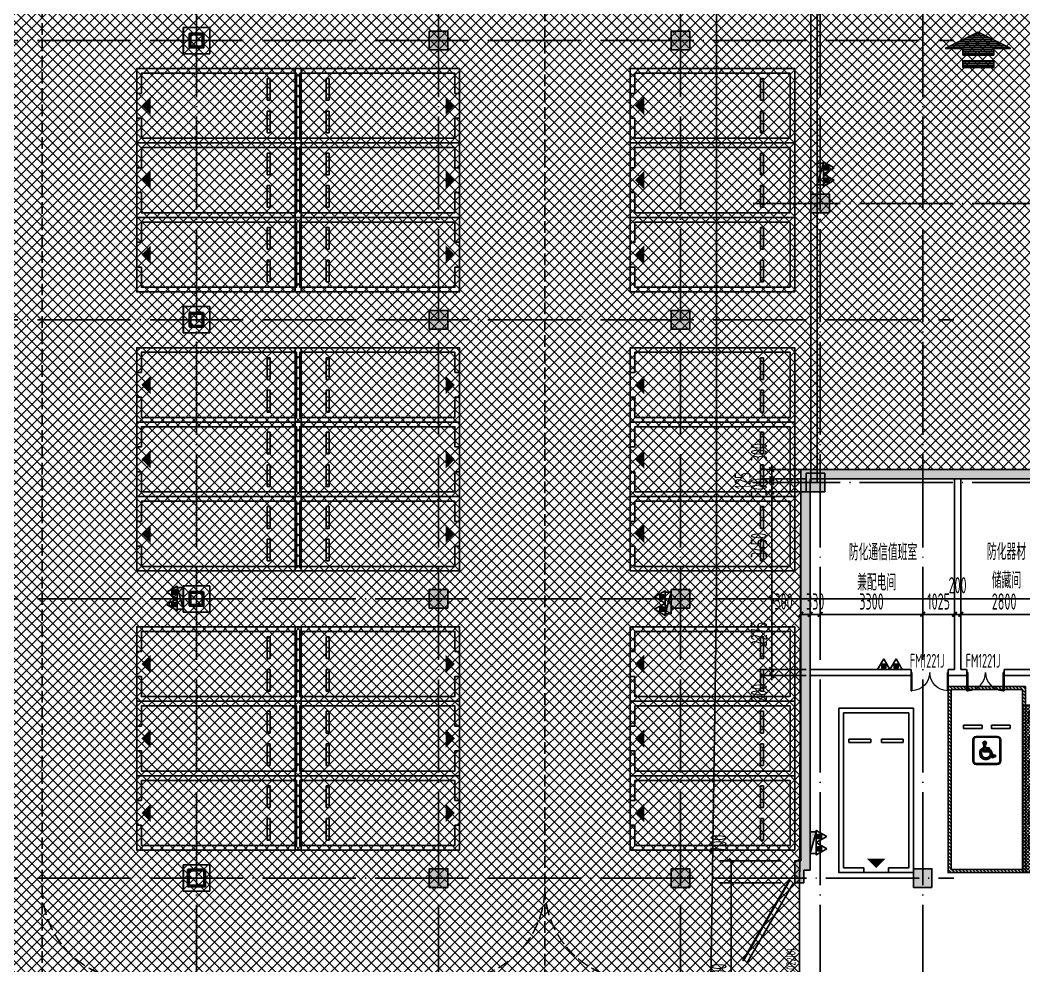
# Model space of a CAD drawing. Extents: x -473190 to 2138458, y -81875 to 2633646.
# Drawn here: x -1384 to 30964, y 88977 to 119473 of the extents above; entities that cross this region are included whole.
import ezdxf

# ---------------------------------------------------------------- set-up
doc = ezdxf.new("R2010")
doc.units = 0
doc.header["$LTSCALE"] = 1000
for name, pattern in [('__DASH', [0.35, 0.25, -0.1]), ('DASH', [0.35, 0.25, -0.1]), ('DOTE', [2.42, 2, -0.2, 0.02, -0.2])]:
    doc.linetypes.add(name, pattern=pattern)
for name, color, linetype in [('00-停车位', 67, 'Continuous'), ('3', 7, 'Continuous'), ('A-COLUMN', 2, 'Continuous'), ('A-PUB_HATCH', 8, 'Continuous'), ('A-WALL', 2, 'Continuous'), ('car', 252, 'Continuous'), ('DOOR_FIRE', 4, 'Continuous'), ('DOOR_FIRE_TEXT', 7, 'Continuous'), ('DOTE', 1, 'DOTE'), ('PUB_DIM', 3, 'Continuous'), ('PUB_HATCH', 8, 'Continuous'), ('RF-M', 4, 'Continuous'), ('RF-MBH', 11, 'Continuous'), ('RF-QT', 30, 'Continuous'), ('W-EQUIP_消火栓', 7, 'Continuous'), ('W-EQUIP_灭火器', 7, 'Continuous'), ('索引线', 252, 'Continuous'), ('车行线', 4, 'Continuous'), ('雨棚投影', 147, 'Continuous')]:
    doc.layers.add(name, color=color, linetype=linetype)
doc.layers.add('RF-WZ', color=110, linetype='Continuous', lineweight=0)
doc.layers.add('钢柱', color=51, linetype='Continuous', lineweight=35)
doc.styles.add('8B2_02', font='tssdeng.shx', dxfattribs={"width": 0.6, "bigfont": 'TSSDCHN.shx'})
doc.styles.add('_TCH_DIM_T3', font='tssdeng.shx', dxfattribs={"width": 0.564706, "bigfont": '@@@tssdchn.shx'})
doc.styles.add('_TCH_WINDOW', font='tssdeng.shx', dxfattribs={"width": 0.8, "height": 3.5, "bigfont": 'tssdchn.shx'})
doc.dimstyles.new('_TCH_ARCH&&150', dxfattribs={"dimtxt": 525, "dimasz": 150, "dimexe": 375, "dimexo": 450, "dimgap": 150, "dimtad": 1, "dimdec": 0, "dimzin": 0, "dimdsep": 46, "dimtxsty": '_TCH_DIM_T3', "dimblk": 'ARCHTICK', "dimcen": 0.09, "dimclrt": 7, "dimazin": 2, "dimtfac": 1, "dimtdec": 0, "dimtix": 1, "dimtmove": 2, "dimatfit": 3, "dimfxl": 0, "dimtolj": 1, "dimtzin": 0, "dimarcsym": 0})
pattern_1 = [(180, (1311608.96, -1168846.2), (8e-15, -101.6), [])]
pattern_2 = [(45, (-1868267.6, 386048.79), (-56.1266008, 56.1266008), [])]
pattern_3 = [(45, (-1051447.4, 216448.07), (-31.571213, 31.571213), [])]

# ---------------------------------------------------------------- blocks, each defined once
blk = doc.blocks.new('车位2400x5300')
at = {"layer": '00-停车位', "color": 251}
for p, q in [((-875, -1000), (-175, -1000)), ((-875, -1100), (-875, -1000)), ((-875, -1100), (-175, -1100)), ((-175, -1100), (-175, -1000)), ((175, -1000), (875, -1000)), ((175, -1100), (175, -1000)), ((175, -1100), (875, -1100)), ((875, -1100), (875, -1000)), ((400, -5300), (-400, -5300))]:
    blk.add_line(p, q, dxfattribs=at)
blk.add_lwpolyline([(400, -5150), (400, -5300), (1200, -5300), (1200, 0), (-1200, 0), (-1200, -5300), (-400, -5300), (-400, -5150), (-1050, -5150), (-1050, -150), (1050, -150), (1050, -5150), (400, -5150)], dxfattribs=at)
blk.add_lwpolyline([(0, -5150, 0, 600, 0), (0, -4850, 600, 600, 0)], format="xyseb", dxfattribs=at)
blk = doc.blocks.new('A$C796A13F6')
at = {"layer": '车行线', "linetype": '__DASH', "ltscale": 1.5}
for points in [[(-69275, -3000), (-69275, -122288, -0.414214), (-72275, -125288), (-118175, -125288, -0.414214), (-121175, -122288), (-121175, -3000)], [(-66275, -70088, -0.414214), (-69275, -67088)], [(-56075, -70088, 0.414214), (-53075, -67088)], [(-50075, -70088, -0.414214), (-53075, -67088)]]:
    blk.add_lwpolyline(points, format="xyb", dxfattribs=at)
blk.add_lwpolyline([(-53075, -184056), (-53075, -3000)], dxfattribs=at)
blk = doc.blocks.new('TH66')
h = blk.add_hatch()
h.set_pattern_fill('ANSI31', color=246, scale=64, angle=135, style=0)
h.set_pattern_definition(pattern_1)
h.paths.add_polyline_path([(1277447, 511619), (1277447, 511948), (1278305, 511948), (1276651, 512782), (1274986, 511948), (1275880, 511948), (1275880, 511619)])
h = blk.add_hatch()
h.set_pattern_fill('ANSI31', color=246, scale=64, angle=135, style=0)
h.set_pattern_definition(pattern_1)
h.paths.add_polyline_path([(1277447, 510999), (1277447, 511335), (1275880, 511335), (1275880, 510999)])
at = {"color": 2}
for p, q in [((1276651, 512782), (1274986, 511948)), ((1278305, 511948), (1276651, 512782)), ((1274986, 511948), (1275880, 511948)), ((1275880, 511948), (1275880, 511619)), ((1275880, 511619), (1277447, 511619)), ((1277447, 511948), (1278305, 511948)), ((1277447, 511619), (1277447, 511948)), ((1275880, 511335), (1277447, 511335)), ((1275880, 511335), (1275880, 510999)), ((1275880, 510999), (1277447, 510999)), ((1277447, 510999), (1277447, 511335))]:
    blk.add_line(p, q, dxfattribs=at)
blk = doc.blocks.new('A$C145B3C7C')
at = {"xscale": 0.6400000000000001, "yscale": 0.6400000000000001, "zscale": 0.6400000000000001}
blk.add_blockref('TH66', (-704223, -370058), dxfattribs=at)
blk = doc.blocks.new('A$C00330F2E')
at = {"layer": 'A-COLUMN'}
for p, q in [((58875, -35900), (58025, -35900)), ((58025, -35900), (58025, -36750)), ((58875, -36750), (58875, -35900)), ((58025, -36750), (58875, -36750)), ((58875, -44900), (58025, -44900)), ((58025, -44900), (58025, -45750)), ((58875, -45750), (58875, -44900)), ((58025, -45750), (58875, -45750)), ((58875, -53900), (58025, -53900)), ((58025, -53900), (58025, -54750)), ((58875, -54750), (58875, -53900)), ((58025, -54750), (58875, -54750)), ((58875, -62900), (58025, -62900)), ((58025, -62900), (58025, -63750)), ((58875, -63750), (58875, -62900)), ((58025, -63750), (58875, -63750))]:
    blk.add_line(p, q, dxfattribs=at)
at = {"layer": '钢柱', "color": 4, "lineweight": 35}
for points in [[(58675, -36100), (58225, -36100), (58225, -36550), (58675, -36550)], [(58645, -36520), (58255, -36520), (58255, -36130), (58645, -36130)], [(58675, -45100), (58225, -45100), (58225, -45550), (58675, -45550)], [(58645, -45520), (58255, -45520), (58255, -45130), (58645, -45130)], [(58675, -54100), (58225, -54100), (58225, -54550), (58675, -54550)], [(58645, -54520), (58255, -54520), (58255, -54130), (58645, -54130)], [(58725, -63050), (58175, -63050), (58175, -63600), (58725, -63600)], [(58695, -63570), (58205, -63570), (58205, -63080), (58695, -63080)]]:
    blk.add_lwpolyline(points, close=True, dxfattribs=at)
blk = doc.blocks.new('A$C4F5A101F')
at = {"layer": 'DOTE', "color": 16, "linetype": 'DOTE', "ltscale": 1.5}
for p, q in [((-198339.7, 16373.7), (-198339.7, -213765.2)), ((-297848.4, -39257.4), (-173939.7, -39257.4)), ((-39660.8, -44507.4), (-180399, -44507.4)), ((-297848.4, -48257.4), (-173939.7, -48257.4)), ((-39660.8, -53507.4), (-180399, -53507.4)), ((-297848.4, -57257.4), (-173939.7, -57257.4)), ((-297848.4, -66257.4), (-173939.7, -66257.4))]:
    blk.add_line(p, q, dxfattribs=at)
at = {"layer": 'DOTE', "color": 127, "linetype": 'DOTE', "ltscale": 1.5}
for p, q in [((-190539.7, 16373.7), (-190539.7, -213765.2)), ((-182739.7, 16373.7), (-182739.7, -213765.2)), ((-178239.7, 16373.7), (-178239.7, -213765.2)), ((-174939.7, 16373.7), (-174939.7, -213765.2))]:
    blk.add_line(p, q, dxfattribs=at)
blk = doc.blocks.new('A$C45867796')
at = {"layer": '3'}
h = blk.add_hatch(dxfattribs=at)
h.set_pattern_fill('ANSI31', color=252, scale=50)
h.set_pattern_definition(pattern_2)
h.paths.add_polyline_path([(-2500, 0), (-2500, -6000), (0, -6000), (0, 0)])
h.paths.add_polyline_path([(-100, -100), (-100, -5900), (-2400, -5900), (-2400, -100)], flags=16)
h.paths.add_polyline_path([(-1400, -1250), (-1400, -1350), (-2000, -1350), (-2000, -1250)], flags=0)
h.paths.add_polyline_path([(-1100, -1250), (-500, -1250), (-500, -1350), (-1100, -1350)], flags=0)
h = blk.add_hatch(dxfattribs=at)
h.set_pattern_fill('ANSI31', color=252, scale=50)
h.set_pattern_definition(pattern_2)
h.paths.add_polyline_path([(-2500, -600), (-3700, -600), (-3700, -6000), (-2500, -6000)])
h.paths.add_polyline_path([(-2700, -1200), (-3100, -800), (-2700, -800)], flags=16)
h.paths.add_polyline_path([(-2700, -1600), (-2700, -2000), (-3500, -1200), (-3500, -800)], flags=16)
h.paths.add_polyline_path([(-2700, -2400), (-2700, -2800), (-3500, -2000), (-3500, -1600)], flags=16)
h.paths.add_polyline_path([(-3500, -2400), (-2700, -3200), (-2700, -3600), (-3500, -2800)], flags=16)
h.paths.add_polyline_path([(-3500, -3200), (-2700, -4000), (-2700, -4400), (-3500, -3600)], flags=16)
h.paths.add_polyline_path([(-3500, -4000), (-2700, -4800), (-2700, -5200), (-3500, -4400)], flags=16)
h.paths.add_polyline_path([(-3500, -4800), (-2700, -5600), (-2700, -5800), (-2900, -5800), (-3500, -5200)], flags=16)
h = blk.add_hatch(dxfattribs=at)
h.set_pattern_fill('ANSI31', color=252, scale=28.125)
h.set_pattern_definition(pattern_3)
h.paths.add_polyline_path([(-1588, -1610, 0.414214), (-1700, -1723), (-1699, -2398, 0.414214), (-1587, -2510), (-912, -2510, 0.414214), (-799, -2397), (-800, -1722, 0.414214), (-912, -1610)])
h.paths.add_polyline_path([(-912, -1638, -0.414214), (-828, -1722), (-827, -2397, -0.414214), (-912, -2482), (-1587, -2482, -0.414214), (-1671, -2398), (-1672, -1723, -0.414214), (-1587, -1638)], flags=16)
h.paths.add_polyline_path([(-1124, -1823, -0.272227), (-1153, -1873), (-1153, -1967, -1.512659), (-1401, -2238), (-1426, -2296), (-1539, -2254), (-1520, -2201), (-1457, -2224), (-1384, -2055), (-1210, -2055), (-1210, -2030), (-1333, -2030), (-1333, -1974), (-1210, -1974), (-1210, -1874, -0.272651), (-1240, -1823, -1)], flags=0)
h = blk.add_hatch(dxfattribs=at)
h.set_pattern_fill('ANSI31', color=252, scale=28.125)
h.set_pattern_definition(pattern_3)
h.paths.add_polyline_path([(-1210, -1974), (-1333, -1974), (-1333, -2030), (-1210, -2030), (-1210, -2055), (-1384, -2055), (-1457, -2224), (-1520, -2201), (-1539, -2254), (-1426, -2296), (-1347, -2111), (-1153, -2111), (-1153, -1873, -0.259), (-1210, -1874)])
h = blk.add_hatch(dxfattribs=at)
h.set_pattern_fill('ANSI31', color=252, scale=28.125)
h.set_pattern_definition(pattern_3)
h.paths.add_polyline_path([(-1124, -1823, 1), (-1240, -1823, 1)])
h = blk.add_hatch(dxfattribs=at)
h.set_pattern_fill('ANSI31', color=252, scale=28.125)
h.set_pattern_definition(pattern_3)
h.paths.add_polyline_path([(-1363, -2149), (-1401, -2238, 1.512659), (-1153, -1967), (-1153, -2028, -1.826155)])
at = {"layer": 'car', "color": 8}
for p, q in [((-3500, -800), (-2700, -1600)), ((-2700, -1200), (-3100, -800)), ((-3500, -1200), (-2700, -2000)), ((-3500, -1600), (-2700, -2400)), ((-3500, -2000), (-2700, -2800)), ((-3500, -2400), (-2700, -3200)), ((-3500, -2800), (-2700, -3600)), ((-3500, -3200), (-2700, -4000)), ((-3500, -3600), (-2700, -4400)), ((-3500, -4000), (-2700, -4800)), ((-3500, -4400), (-2700, -5200)), ((-3500, -4800), (-2700, -5600))]:
    blk.add_line(p, q, dxfattribs=at)
at = {"layer": 'car', "ltscale": 0.5}
for p, q in [((-1539, -2254), (-1520, -2201)), ((-1210, -1974), (-1333, -1974)), ((-1333, -2030), (-1333, -1974)), ((-1210, -2030), (-1333, -2030))]:
    blk.add_line(p, q, dxfattribs=at)
for points in [[(-2500, 0), (0, 0), (0, -6000), (0, -6000), (-2500, -6000)], [(-2400, -100), (-100, -100), (-100, -5900), (-2400, -5900)], [(-3700, -600), (-2500, -600), (-2500, -6000), (-3700, -6000)], [(-1400, -1250), (-2000, -1250), (-2000, -1350), (-1400, -1350)], [(-1100, -1250), (-500, -1250), (-500, -1350), (-1100, -1350)]]:
    blk.add_lwpolyline(points, close=True, dxfattribs=at)
at = {"layer": 'car', "color": 8}
for points in [[(-3500, -800), (-3500, -1200)], [(-2700, -1200), (-2700, -800), (-3100, -800)], [(-3500, -1600), (-3500, -2000)], [(-2700, -2000), (-2700, -1600)], [(-3500, -2400), (-3500, -2800)], [(-2700, -2800), (-2700, -2400)], [(-3500, -3200), (-3500, -3600)], [(-2700, -3600), (-2700, -3200)], [(-3500, -4000), (-3500, -4400)], [(-2700, -4400), (-2700, -4000)], [(-3500, -4800), (-3500, -5200)], [(-2700, -5200), (-2700, -4800)], [(-3500, -5200), (-2900, -5800), (-2700, -5800), (-2700, -5600)]]:
    blk.add_lwpolyline(points, dxfattribs=at)
at = {"layer": 'car', "ltscale": 0.5}
for points in [[(-1587, -2510), (-912, -2510, 0.414214), (-799, -2397), (-800, -1722, 0.414214), (-912, -1610), (-1588, -1610, 0.414214), (-1700, -1723), (-1699, -2398, 0.414214)], [(-1587, -2482), (-912, -2482, 0.414214), (-827, -2397), (-828, -1722, 0.414214), (-912, -1638), (-1587, -1638, 0.414214), (-1672, -1723), (-1671, -2398, 0.414214)]]:
    blk.add_lwpolyline(points, format="xyb", close=True, dxfattribs=at)
for points in [[(-1153, -1873), (-1153, -2111), (-1347, -2111), (-1426, -2296), (-1539, -2254)], [(-1210, -1874), (-1210, -1974)], [(-1210, -2030), (-1210, -2055), (-1384, -2055), (-1457, -2224), (-1520, -2201)]]:
    blk.add_lwpolyline(points, dxfattribs=at)
blk.add_circle((-1182, -1823), 57.9, dxfattribs=at)
for radius, start, end in [(200, 204.5041, 70.6314), (143, 177.3017, 62.4815)]:
    blk.add_arc((-1220, -2155), radius, start, end, dxfattribs=at)
blk = doc.blocks.new('$TwtSys$00000434')
for p, q in [((-0.5, 0.5), (-0.5, -0.5)), ((-0.5, -0.5), (0.5, 0.5)), ((0.5, 0.5), (-0.5, 0.5)), ((0.5, -0.5), (0.5, 0.5)), ((-0.5, -0.5), (0.5, -0.5))]:
    blk.add_line(p, q)
blk.add_solid([(0.5, -0.5), (0.5, 0.5), (-0.5, -0.5)])
blk = doc.blocks.new('$TwtSys$00000546')
h = blk.add_hatch()
h.set_pattern_fill('ANSI31', color=256, scale=200, style=0)
h.set_pattern_definition([(45, (-38543.802, -6670.83), (-17.67767, 17.67767), [])])
h.paths.add_polyline_path([(-65, 174), (65, 174), (65, 44), (-65, 44)])
for points in [[(0, 344), (-198, 0), (198, 0)], [(-65, 174), (65, 174), (65, 44), (-65, 44)]]:
    blk.add_lwpolyline(points, close=True)
blk = doc.blocks.new('$DorLib2D$00000002')
for p, q in [((-0.5, 0), (-0.5, 0.4875)), ((-0.475, 0.4875), (-0.5, 0.4875)), ((-0.475, 0), (-0.475, 0.4875)), ((0.475, 0), (0.475, 0.4875)), ((0.475, 0.4875), (0.5, 0.4875)), ((0.5, 0), (0.5, 0.4875)), ((-0.5, 0), (-0.475, 0)), ((0.5, 0), (0.475, 0))]:
    blk.add_line(p, q)
at = {"lineweight": 13}
for centre, start, end in [((-0.4875, 0), 0, 88.53072), ((0.4875, 0), 91.46928, 180)]:
    blk.add_arc(centre, 0.4875, start, end, dxfattribs=at)
blk = doc.blocks.new('$DorLib2D$00000207')
at = {"color": 0}
for p, q in [((-0.5, 0.0313), (-0.067, 0.2813)), ((0.5, 0.0313), (0.067, 0.2813))]:
    blk.add_line(p, q, dxfattribs=at)
at = {"color": 0, "const_width": 0.0125}
for points in [[(-0.5125, 0.0529), (-0.0795, 0.3029)], [(0.5125, 0.0529), (0.0795, 0.3029)]]:
    blk.add_lwpolyline(points, dxfattribs=at)
blk = doc.blocks.new('rfk')
at = {"layer": 'A-PUB_HATCH'}
for points in [[(435368.7, -713335.2), (435668.7, -713635.2), (440423.2, -713635.2), (440423.2, -713335.2)], [(440423.2, -713335.2), (440423.2, -713635.2), (443423.2, -713635.2), (443423.2, -713335.2)], [(435173.2, -725960), (435173.2, -726660.2), (435473.2, -726660.2), (435473.2, -726260)], [(435668.7, -726260), (435368.7, -725960), (435173.2, -725960), (435473.2, -726260)]]:
    blk.add_hatch(color=256, dxfattribs=at).paths.add_polyline_path(points)
at = {"layer": 'PUB_HATCH'}
for points in [[(435668.7, -713635.2), (435368.7, -713335.2), (435368.7, -719885.2), (435668.7, -719885.2)], [(435668.7, -719885.2), (435368.7, -719885.2), (435368.7, -725960), (435668.7, -726260)]]:
    blk.add_hatch(color=256, dxfattribs=at).paths.add_polyline_path(points)
at = {"layer": 'A-WALL'}
for p, q in [((440323.2, -719785.2), (440323.2, -713635.2)), ((440523.2, -719785.2), (440523.2, -713635.2)), ((438923.2, -719785.2), (435668.7, -719785.2)), ((435668.7, -719985.2), (438923.2, -719985.2)), ((438923.2, -719985.2), (438923.2, -719785.2)), ((440323.2, -719785.2), (440123.2, -719785.2)), ((440123.2, -719785.2), (440123.2, -719985.2)), ((440123.2, -719985.2), (440423.2, -719985.2)), ((440423.2, -719985.2), (440723.2, -719985.2)), ((440723.2, -719785.2), (440523.2, -719785.2)), ((440723.2, -719985.2), (440723.2, -719785.2)), ((443323.2, -719785.2), (441923.2, -719785.2)), ((441923.2, -719785.2), (441923.2, -719985.2)), ((441923.2, -719985.2), (443423.2, -719985.2))]:
    blk.add_line(p, q, dxfattribs=at)
at = {"layer": 'RF-QT'}
for p, q in [((435368.7, -713335.2), (440423.2, -713335.2)), ((435368.7, -713335.2), (435368.7, -719885.2)), ((440423.2, -713335.2), (443423.2, -713335.2)), ((435668.7, -713635.2), (440423.2, -713635.2)), ((435668.7, -713635.2), (435668.7, -719885.2)), ((440423.2, -713635.2), (443423.2, -713635.2)), ((435368.7, -719885.2), (435368.7, -725960)), ((435668.7, -719885.2), (435668.7, -726260)), ((435173.2, -725960), (435173.2, -726660.2)), ((435368.7, -725960), (435173.2, -725960)), ((435473.2, -726660.2), (435473.2, -726260)), ((435668.7, -726260), (435473.2, -726260)), ((435173.2, -726660.2), (435473.2, -726660.2))]:
    blk.add_line(p, q, dxfattribs=at)
at = {"layer": 'DOOR_FIRE'}
ref = blk.add_blockref('$DorLib2D$00000002', (439523.2, -719885.2), dxfattribs=dict(at, xscale=1200, yscale=-1200, zscale=200))
ref.add_attrib('A', 'FM1221J', (438883.5, -719728.5), dxfattribs={"layer": 'DOOR_FIRE_TEXT', "height": 446.25, "style": '_TCH_WINDOW', "width": 0.564706})
ref = blk.add_blockref('$DorLib2D$00000002', (441323.2, -719885.2), dxfattribs=dict(at, xscale=-1200, yscale=-1200, zscale=200))
ref.add_attrib('A', 'FM1221J', (440683.5, -719728.5), dxfattribs={"layer": 'DOOR_FIRE_TEXT', "height": 446.25, "style": '_TCH_WINDOW', "width": 0.564706})
at = {"layer": 'RF-M'}
ref = blk.add_blockref('$DorLib2D$00000207', (435323.2, -729660.2), dxfattribs=dict(at, xscale=6000, yscale=-6000, zscale=300, rotation=269.999999999997))
ref.add_attrib('A', 'GHSFM6022(6)', (435200.8, -730425.9), dxfattribs={"layer": 'RF-MBH', "height": 297.5, "rotation": 90, "style": '_TCH_WINDOW', "width": 0.564706})
at = {"layer": 'RF-WZ', "style": '8B2_02', "width": 0.6}
for s, p in [('防化通信值班室', (436916.3, -716267.9)), ('防化器材', (441368, -716253.7)), ('兼配电间', (437185.6, -717241.9)), ('储藏间', (441526.7, -717173.7))]:
    blk.add_text(s, height=525, dxfattribs=at).set_placement(p)
blk = doc.blocks.new('_FZH')
blk.add_lwpolyline([(-0.5, -0.5), (0.5, -0.5), (0.5, 0.5), (-0.5, 0.5)], close=True)
at = {"layer": 'PUB_HATCH'}
blk.add_solid([(-0.5, -0.5), (0.5, -0.5), (-0.5, 0.5), (0.5, 0.5)], dxfattribs=at)
blk = doc.blocks.new('zzzzzzzzzzzzzzzz')
blk.add_blockref('A$C00330F2E', (-72059, -174935))
at = {"layer": 'A-COLUMN', "xscale": 600, "yscale": 600, "zscale": 600, "rotation": 90}
for p in [(-5809, -211260), (1991, -211260), (6491, -216510), (-5809, -220260), (1991, -220260), (6337, -225510), (-5809, -229260), (1991, -229260), (-5809, -238260), (1991, -238260), (9791, -238260)]:
    blk.add_blockref('_FZH', p, dxfattribs=at)
blk = doc.blocks.new('ADFASDF')
h = blk.add_hatch()
h.set_pattern_fill('ANSI37', color=8, scale=150)
h.set_pattern_definition([(45, (0, 0), (-168.3798, 168.3798), []), (135, (0, 0), (-168.3798, -168.3798), [])])
h.paths.add_polyline_path([(521397, 239186), (521397, 224886), (539697, 224886), (539697, 169261), (524947, 169261), (524947, 171211), (527822, 171211), (527922, 176611), (501318, 176611), (501125, 109884), (530547, 109887), (530547, 107449), (538188, 100503), (536147, 98236), (540086, 94690), (517812, 69953), (517812, 59790), (482108, 20136), (405247, 20136), (405247, 26086), (391997, 40436), (391997, 64736), (399997, 64738), (399997, 239186), (409022, 239186)])
blk.add_lwpolyline([(521397, 239186), (521397, 224886), (539697, 224886), (539697, 169261), (524947, 169261), (524947, 171211), (527822, 171211), (527922, 176611), (501318, 176611), (501125, 109884)])
blk = doc.blocks.new('_ArchTick')
at = {"color": 0, "linetype": 'ByBlock', "const_width": 0.4}
blk.add_lwpolyline([(-0.5, -0.5), (0.5, 0.5)], dxfattribs=at)
blk = doc.blocks.new('*D2973')
at = {"layer": 'Defpoints', "color": 0, "transparency": 16777216}
for p in [(21536, 92361), (23577, 92361), (23577, 91661)]:
    blk.add_point(p, dxfattribs=at)
at = {"layer": 'PUB_DIM', "color": 0, "lineweight": -2, "transparency": 16777216}
for p, q in [((23127, 92361), (21161, 92361)), ((21536, 91661), (21536, 92361)), ((23127, 91661), (21161, 91661))]:
    blk.add_line(p, q, dxfattribs=at)
at = {"layer": 'PUB_DIM', "color": 0, "lineweight": -2, "transparency": 16777216, "xscale": 150, "yscale": 150, "zscale": 150}
for p, rotation in [((21536, 92361), 90), ((21536, 91661), 270)]:
    blk.add_blockref('_ArchTick', p, dxfattribs=dict(at, rotation=rotation))
at = {"layer": 'PUB_DIM', "color": 7, "transparency": 16777216, "insert": (21123, 92916), "char_height": 525, "attachment_point": 5, "rotation": 90, "style": '_TCH_DIM_T3'}
blk.add_mtext('\\A1;700', dxfattribs=at)
blk = doc.blocks.new('*D2974')
at = {"layer": 'Defpoints', "color": 0, "transparency": 16777216}
for p in [(21536, 91661), (23577, 91661), (23577, 85661)]:
    blk.add_point(p, dxfattribs=at)
at = {"layer": 'PUB_DIM', "color": 0, "lineweight": -2, "transparency": 16777216}
for p, q in [((23127, 91661), (21161, 91661)), ((21536, 85661), (21536, 91661)), ((23127, 85661), (21161, 85661))]:
    blk.add_line(p, q, dxfattribs=at)
at = {"layer": 'PUB_DIM', "color": 0, "lineweight": -2, "transparency": 16777216, "xscale": 150, "yscale": 150, "zscale": 150}
for p, rotation in [((21536, 91661), 90), ((21536, 85661), 270)]:
    blk.add_blockref('_ArchTick', p, dxfattribs=dict(at, rotation=rotation))
at = {"layer": 'PUB_DIM', "color": 7, "transparency": 16777216, "insert": (21123, 88661), "char_height": 525, "attachment_point": 5, "rotation": 90, "style": '_TCH_DIM_T3'}
blk.add_mtext('\\A1;6000', dxfattribs=at)
blk = doc.blocks.new('*D2976')
at = {"layer": 'Defpoints', "color": 0, "transparency": 16777216}
for p in [(22837, 104986), (24402, 104986), (24402, 104686)]:
    blk.add_point(p, dxfattribs=at)
at = {"layer": 'PUB_DIM', "color": 0, "lineweight": -2, "transparency": 16777216}
for p, q in [((22837, 104986), (22837, 105136)), ((23952, 104986), (22462, 104986)), ((22837, 104686), (22837, 104986)), ((23952, 104686), (22462, 104686)), ((22837, 104686), (22837, 104536))]:
    blk.add_line(p, q, dxfattribs=at)
at = {"layer": 'PUB_DIM', "color": 0, "lineweight": -2, "transparency": 16777216, "xscale": 150, "yscale": 150, "zscale": 150}
for p, rotation in [((22837, 104986), 270), ((22837, 104686), 90)]:
    blk.add_blockref('_ArchTick', p, dxfattribs=dict(at, rotation=rotation))
at = {"layer": 'PUB_DIM', "color": 7, "transparency": 16777216, "insert": (22425, 105541), "char_height": 525, "attachment_point": 5, "rotation": 90, "style": '_TCH_DIM_T3'}
blk.add_mtext('\\A1;300', dxfattribs=at)
blk = doc.blocks.new('*D2977')
at = {"layer": 'Defpoints', "color": 0, "transparency": 16777216}
for p in [(22837, 104686), (24402, 104686), (24402, 104561)]:
    blk.add_point(p, dxfattribs=at)
at = {"layer": 'PUB_DIM', "color": 0, "lineweight": -2, "transparency": 16777216}
for p, q in [((22837, 104686), (22837, 104836)), ((23952, 104686), (22462, 104686)), ((23952, 104561), (22462, 104561)), ((22837, 104561), (22837, 104686)), ((22837, 104561), (22837, 104411))]:
    blk.add_line(p, q, dxfattribs=at)
at = {"layer": 'PUB_DIM', "color": 0, "lineweight": -2, "transparency": 16777216, "xscale": 150, "yscale": 150, "zscale": 150}
for p, rotation in [((22837, 104686), 270), ((22837, 104561), 90)]:
    blk.add_blockref('_ArchTick', p, dxfattribs=dict(at, rotation=rotation))
at = {"layer": 'PUB_DIM', "color": 7, "transparency": 16777216, "insert": (21900, 104623), "char_height": 525, "attachment_point": 5, "rotation": 90, "style": '_TCH_DIM_T3'}
blk.add_mtext('\\A1;125', dxfattribs=at)
blk = doc.blocks.new('*D2978')
at = {"layer": 'Defpoints', "color": 0, "transparency": 16777216}
for p in [(22837, 104561), (24402, 104561), (24402, 104261)]:
    blk.add_point(p, dxfattribs=at)
at = {"layer": 'PUB_DIM', "color": 0, "lineweight": -2, "transparency": 16777216}
for p, q in [((23952, 104561), (22462, 104561)), ((22837, 104561), (22837, 104711)), ((22837, 104261), (22837, 104561)), ((23952, 104261), (22462, 104261)), ((22837, 104261), (22837, 104111))]:
    blk.add_line(p, q, dxfattribs=at)
at = {"layer": 'PUB_DIM', "color": 0, "lineweight": -2, "transparency": 16777216, "xscale": 150, "yscale": 150, "zscale": 150}
for p, rotation in [((22837, 104561), 270), ((22837, 104261), 90)]:
    blk.add_blockref('_ArchTick', p, dxfattribs=dict(at, rotation=rotation))
at = {"layer": 'PUB_DIM', "color": 7, "transparency": 16777216, "insert": (22425, 104411), "char_height": 525, "attachment_point": 5, "rotation": 90, "style": '_TCH_DIM_T3'}
blk.add_mtext('\\A1;300', dxfattribs=at)
blk = doc.blocks.new('*D2979')
at = {"layer": 'Defpoints', "color": 0, "transparency": 16777216}
for p in [(22837, 104261), (24402, 104261), (24402, 100811)]:
    blk.add_point(p, dxfattribs=at)
at = {"layer": 'PUB_DIM', "color": 0, "lineweight": -2, "transparency": 16777216}
for p, q in [((23952, 104261), (22462, 104261)), ((22837, 100811), (22837, 104261)), ((23952, 100811), (22462, 100811))]:
    blk.add_line(p, q, dxfattribs=at)
at = {"layer": 'PUB_DIM', "color": 0, "lineweight": -2, "transparency": 16777216, "xscale": 150, "yscale": 150, "zscale": 150}
for p, rotation in [((22837, 104261), 90), ((22837, 100811), 270)]:
    blk.add_blockref('_ArchTick', p, dxfattribs=dict(at, rotation=rotation))
at = {"layer": 'PUB_DIM', "color": 7, "transparency": 16777216, "insert": (22425, 102536), "char_height": 525, "attachment_point": 5, "rotation": 90, "style": '_TCH_DIM_T3'}
blk.add_mtext('\\A1;3450', dxfattribs=at)
blk = doc.blocks.new('*D2980')
at = {"layer": 'Defpoints', "color": 0, "transparency": 16777216}
for p in [(22837, 100811), (24402, 100811), (24402, 98536)]:
    blk.add_point(p, dxfattribs=at)
at = {"layer": 'PUB_DIM', "color": 0, "lineweight": -2, "transparency": 16777216}
for p, q in [((23952, 100811), (22462, 100811)), ((22837, 98536), (22837, 100811)), ((23952, 98536), (22462, 98536))]:
    blk.add_line(p, q, dxfattribs=at)
at = {"layer": 'PUB_DIM', "color": 0, "lineweight": -2, "transparency": 16777216, "xscale": 150, "yscale": 150, "zscale": 150}
for p, rotation in [((22837, 100811), 90), ((22837, 98536), 270)]:
    blk.add_blockref('_ArchTick', p, dxfattribs=dict(at, rotation=rotation))
at = {"layer": 'PUB_DIM', "color": 7, "transparency": 16777216, "insert": (22425, 99673), "char_height": 525, "attachment_point": 5, "rotation": 90, "style": '_TCH_DIM_T3'}
blk.add_mtext('\\A1;2275', dxfattribs=at)
blk = doc.blocks.new('*D2981')
at = {"layer": 'Defpoints', "color": 0, "transparency": 16777216}
for p in [(22837, 98536), (24402, 98536), (24402, 98336)]:
    blk.add_point(p, dxfattribs=at)
at = {"layer": 'PUB_DIM', "color": 0, "lineweight": -2, "transparency": 16777216}
for p, q in [((22837, 98536), (22837, 98686)), ((23952, 98536), (22462, 98536)), ((22837, 98336), (22837, 98536)), ((23952, 98336), (22462, 98336)), ((22837, 98336), (22837, 98186))]:
    blk.add_line(p, q, dxfattribs=at)
at = {"layer": 'PUB_DIM', "color": 0, "lineweight": -2, "transparency": 16777216, "xscale": 150, "yscale": 150, "zscale": 150}
for p, rotation in [((22837, 98536), 270), ((22837, 98336), 90)]:
    blk.add_blockref('_ArchTick', p, dxfattribs=dict(at, rotation=rotation))
at = {"layer": 'PUB_DIM', "color": 7, "transparency": 16777216, "insert": (22425, 97781), "char_height": 525, "attachment_point": 5, "rotation": 90, "style": '_TCH_DIM_T3'}
blk.add_mtext('\\A1;200', dxfattribs=at)
blk = doc.blocks.new('*D2982')
at = {"layer": 'Defpoints', "color": 0, "transparency": 16777216}
for p in [(24073, 100313), (23773, 99299), (24073, 99299)]:
    blk.add_point(p, dxfattribs=at)
at = {"layer": 'PUB_DIM', "color": 0, "lineweight": -2, "transparency": 16777216}
for p, q in [((23773, 99749), (23773, 100688)), ((24073, 99749), (24073, 100688)), ((23773, 100313), (24073, 100313))]:
    blk.add_line(p, q, dxfattribs=at)
at = {"layer": 'PUB_DIM', "color": 0, "lineweight": -2, "transparency": 16777216, "xscale": 150, "yscale": 150, "zscale": 150, "rotation": 180}
blk.add_blockref('_ArchTick', (23773, 100313), dxfattribs=at)
at = {"layer": 'PUB_DIM', "color": 0, "lineweight": -2, "transparency": 16777216, "xscale": 150, "yscale": 150, "zscale": 150}
blk.add_blockref('_ArchTick', (24073, 100313), dxfattribs=at)
at = {"layer": 'PUB_DIM', "color": 7, "transparency": 16777216, "insert": (23218, 100726), "char_height": 525, "attachment_point": 5, "style": '_TCH_DIM_T3'}
blk.add_mtext('\\A1;300', dxfattribs=at)
blk = doc.blocks.new('*D2983')
at = {"layer": 'Defpoints', "color": 0, "transparency": 16777216}
for p in [(24402, 100313), (24073, 99299), (24402, 99299)]:
    blk.add_point(p, dxfattribs=at)
at = {"layer": 'PUB_DIM', "color": 0, "lineweight": -2, "transparency": 16777216}
for p, q in [((24073, 99749), (24073, 100688)), ((24402, 99749), (24402, 100688)), ((24073, 100313), (23923, 100313)), ((24073, 100313), (24402, 100313)), ((24402, 100313), (24552, 100313))]:
    blk.add_line(p, q, dxfattribs=at)
at = {"layer": 'PUB_DIM', "color": 0, "lineweight": -2, "transparency": 16777216, "xscale": 150, "yscale": 150, "zscale": 150}
blk.add_blockref('_ArchTick', (24073, 100313), dxfattribs=at)
at = {"layer": 'PUB_DIM', "color": 0, "lineweight": -2, "transparency": 16777216, "xscale": 150, "yscale": 150, "zscale": 150, "rotation": 180}
blk.add_blockref('_ArchTick', (24402, 100313), dxfattribs=at)
at = {"layer": 'PUB_DIM', "color": 7, "transparency": 16777216, "insert": (24238, 100726), "char_height": 525, "attachment_point": 5, "style": '_TCH_DIM_T3'}
blk.add_mtext('\\A1;330', dxfattribs=at)
blk = doc.blocks.new('*D2984')
at = {"layer": 'Defpoints', "color": 0, "transparency": 16777216}
for p in [(27702, 100313), (24402, 99299), (27702, 99299)]:
    blk.add_point(p, dxfattribs=at)
at = {"layer": 'PUB_DIM', "color": 0, "lineweight": -2, "transparency": 16777216}
for p, q in [((24402, 99749), (24402, 100688)), ((27702, 99749), (27702, 100688)), ((24402, 100313), (27702, 100313))]:
    blk.add_line(p, q, dxfattribs=at)
at = {"layer": 'PUB_DIM', "color": 0, "lineweight": -2, "transparency": 16777216, "xscale": 150, "yscale": 150, "zscale": 150, "rotation": 180}
blk.add_blockref('_ArchTick', (24402, 100313), dxfattribs=at)
at = {"layer": 'PUB_DIM', "color": 0, "lineweight": -2, "transparency": 16777216, "xscale": 150, "yscale": 150, "zscale": 150}
blk.add_blockref('_ArchTick', (27702, 100313), dxfattribs=at)
at = {"layer": 'PUB_DIM', "color": 7, "transparency": 16777216, "insert": (26052, 100726), "char_height": 525, "attachment_point": 5, "style": '_TCH_DIM_T3'}
blk.add_mtext('\\A1;3300', dxfattribs=at)
blk = doc.blocks.new('*D2985')
at = {"layer": 'Defpoints', "color": 0, "transparency": 16777216}
for p in [(28727, 100313), (27702, 99299), (28727, 99299)]:
    blk.add_point(p, dxfattribs=at)
at = {"layer": 'PUB_DIM', "color": 0, "lineweight": -2, "transparency": 16777216}
for p, q in [((27702, 99749), (27702, 100688)), ((28727, 99749), (28727, 100688)), ((27702, 100313), (27552, 100313)), ((27702, 100313), (28727, 100313)), ((28727, 100313), (28877, 100313))]:
    blk.add_line(p, q, dxfattribs=at)
at = {"layer": 'PUB_DIM', "color": 0, "lineweight": -2, "transparency": 16777216, "xscale": 150, "yscale": 150, "zscale": 150}
blk.add_blockref('_ArchTick', (27702, 100313), dxfattribs=at)
at = {"layer": 'PUB_DIM', "color": 0, "lineweight": -2, "transparency": 16777216, "xscale": 150, "yscale": 150, "zscale": 150, "rotation": 180}
blk.add_blockref('_ArchTick', (28727, 100313), dxfattribs=at)
at = {"layer": 'PUB_DIM', "color": 7, "transparency": 16777216, "insert": (28215, 100726), "char_height": 525, "attachment_point": 5, "style": '_TCH_DIM_T3'}
blk.add_mtext('\\A1;1025', dxfattribs=at)
blk = doc.blocks.new('*D2986')
at = {"layer": 'Defpoints', "color": 0, "transparency": 16777216}
for p in [(28927, 100313), (28727, 99299), (28927, 99299)]:
    blk.add_point(p, dxfattribs=at)
at = {"layer": 'PUB_DIM', "color": 0, "lineweight": -2, "transparency": 16777216}
for p, q in [((28727, 99749), (28727, 100688)), ((28927, 99749), (28927, 100688)), ((28727, 100313), (28577, 100313)), ((28727, 100313), (28927, 100313)), ((28927, 100313), (29077, 100313))]:
    blk.add_line(p, q, dxfattribs=at)
at = {"layer": 'PUB_DIM', "color": 0, "lineweight": -2, "transparency": 16777216, "xscale": 150, "yscale": 150, "zscale": 150}
blk.add_blockref('_ArchTick', (28727, 100313), dxfattribs=at)
at = {"layer": 'PUB_DIM', "color": 0, "lineweight": -2, "transparency": 16777216, "xscale": 150, "yscale": 150, "zscale": 150, "rotation": 180}
blk.add_blockref('_ArchTick', (28927, 100313), dxfattribs=at)
at = {"layer": 'PUB_DIM', "color": 7, "transparency": 16777216, "insert": (28827, 101251), "char_height": 525, "attachment_point": 5, "style": '_TCH_DIM_T3'}
blk.add_mtext('\\A1;200', dxfattribs=at)
blk = doc.blocks.new('*D2987')
at = {"layer": 'Defpoints', "color": 0, "transparency": 16777216}
for p in [(31727, 100313), (28927, 99299), (31727, 99299)]:
    blk.add_point(p, dxfattribs=at)
at = {"layer": 'PUB_DIM', "color": 0, "lineweight": -2, "transparency": 16777216}
for p, q in [((28927, 99749), (28927, 100688)), ((31727, 99749), (31727, 100688)), ((28927, 100313), (31727, 100313))]:
    blk.add_line(p, q, dxfattribs=at)
at = {"layer": 'PUB_DIM', "color": 0, "lineweight": -2, "transparency": 16777216, "xscale": 150, "yscale": 150, "zscale": 150, "rotation": 180}
blk.add_blockref('_ArchTick', (28927, 100313), dxfattribs=at)
at = {"layer": 'PUB_DIM', "color": 0, "lineweight": -2, "transparency": 16777216, "xscale": 150, "yscale": 150, "zscale": 150}
blk.add_blockref('_ArchTick', (31727, 100313), dxfattribs=at)
at = {"layer": 'PUB_DIM', "color": 7, "transparency": 16777216, "insert": (30327, 100726), "char_height": 525, "attachment_point": 5, "style": '_TCH_DIM_T3'}
blk.add_mtext('\\A1;2800', dxfattribs=at)

msp = doc.modelspace()

# ---------------------------------------------------------------- linework, layer by layer
for points in [[(181620.5, 190393), (21063.1, 190393), (21063.1, 100810.6), (181620.5, 100810.6)], [(177279.4, 100810.6), (21063.1, 100810.6), (19902.3, 22362.3), (177279.4, 22514.1)]]:
    msp.add_lwpolyline(points, close=True)
at = {"layer": 'A-WALL'}
for p, q in [((24102.3, 122560.6), (24102.3, 113560.6)), ((24302.3, 122560.6), (24302.3, 113560.6)), ((24102.3, 113560.6), (24102.3, 104560.6)), ((24302.3, 113560.6), (24302.3, 104560.6)), ((24302.3, 104560.6), (24102.3, 104560.6))]:
    msp.add_line(p, q, dxfattribs=at)

# ---------------------------------------------------------------- block references
for name, p in [('A$C145B3C7C', (-83346.8, 160964.8)), ('ADFASDF', (-477545, -71625.7)), ('A$C796A13F6', (68602.3, 158598.1)), ('A$C00330F2E', (-54147.7, 155135.6))]:
    msp.add_blockref(name, p)
at = {"layer": '00-停车位'}
for p, rotation in [((7677.3, 116710.6), 270), ((7477.3, 116710.6), 90), ((23577.3, 116710.6), 270), ((7677.3, 114310.6), 270), ((7477.3, 114310.6), 90), ((23577.3, 114310.6), 270), ((7677.3, 111910.6), 270), ((7477.3, 111910.6), 90), ((23577.3, 111910.6), 270), ((7677.3, 107710.6), 270), ((7477.3, 107710.6), 90), ((23577.3, 107710.6), 270), ((7677.3, 105310.6), 270), ((7477.3, 105310.6), 90), ((23577.3, 105310.6), 270), ((7677.3, 102910.6), 270), ((7477.3, 102910.6), 90), ((23577.3, 102910.6), 270), ((7677.3, 98710.6), 270), ((7477.3, 98710.6), 90), ((23577.3, 98710.6), 270), ((7677.3, 96310.6), 270), ((7477.3, 96310.6), 90), ((23577.3, 96310.6), 270), ((7677.3, 93910.6), 270), ((7477.3, 93910.6), 90), ((23577.3, 93910.6), 270)]:
    msp.add_blockref('车位2400x5300', p, dxfattribs=dict(at, rotation=rotation))
msp.add_blockref('车位2400x5300', (26202.3, 97285.6), dxfattribs=at)
at = {"layer": '3', "xscale": -1}
msp.add_blockref('A$C45867796', (28518.2, 97985.6), dxfattribs=at)
at = {"layer": '3'}
msp.add_blockref('A$C45867796', (34618.1, 97985.6), dxfattribs=at)
at = {"layer": 'W-EQUIP_消火栓', "yscale": 200, "zscale": 700}
for p, xscale, rotation in [((24402.3, 114507.6), -700, 270), ((3777.3, 100828.5), 700, 90), ((19502.3, 100676.4), -700, 90), ((24172.8, 92951.6), -700, 269.9999949910436)]:
    msp.add_blockref('$TwtSys$00000434', p, dxfattribs=dict(at, xscale=xscale, rotation=rotation))
at = {"layer": 'W-EQUIP_灭火器'}
for p, rotation in [((24502.3, 114706), 270), ((24502.3, 114309.2), 270), ((3677.3, 101026.8), 90), ((19402.3, 100874.8), 90), ((3677.3, 100630.1), 90), ((19402.3, 100478), 90), ((24272.8, 93150), 269.9999949910436), ((24272.8, 92753.3), 269.9999949910436)]:
    msp.add_blockref('$TwtSys$00000546', p, dxfattribs=dict(at, rotation=rotation))
at = {"layer": 'W-EQUIP_灭火器', "xscale": -1}
for p in [(26447.9, 98535.6), (26844.7, 98535.6)]:
    msp.add_blockref('$TwtSys$00000546', p, dxfattribs=at)
at = {"layer": '索引线', "color": 0}
msp.add_blockref('zzzzzzzzzzzzzzzz', (17910.9, 330071), dxfattribs=at)
at = {"layer": '索引线'}
msp.add_blockref('rfk', (-411595.9, 818320.8), dxfattribs=at)
at = {"layer": '雨棚投影', "linetype": 'DASH', "lineweight": -3, "ltscale": 2}
msp.add_blockref('A$C4F5A101F', (202642, 158068), dxfattribs=at)

# ---------------------------------------------------------------- dimensions: what is measured, and where the dimension line sits
at = {"layer": 'PUB_DIM'}
for base, p1, p2, angle, picture, middle in [((22837.4, 104985.6), (24402.3, 104685.6), (24402.3, 104985.6), 90, '*D2976', (22424.9, 105540.6)), ((22837.4, 104685.6), (24402.3, 104560.6), (24402.3, 104685.6), 90, '*D2977', (21899.9, 104623.1)), ((28927.3, 100313.1), (28727.3, 99298.8), (28927.3, 99298.8), 0, '*D2986', (28827.3, 101250.6)), ((24072.8, 100313.1), (23772.8, 99298.8), (24072.8, 99298.8), 0, '*D2982', (23217.8, 100725.6)), ((22837.4, 98535.6), (24402.3, 98335.6), (24402.3, 98535.6), 90, '*D2981', (22424.9, 97780.6)), ((21536, 92360.8), (23577.3, 91660.6), (23577.3, 92360.8), 90, '*D2973', (21123.5, 92915.8))]:
    dim = msp.add_linear_dim(base=base, p1=p1, p2=p2, angle=angle, dimstyle='_TCH_ARCH&&150', dxfattribs=at)
    dim.commit()
    dim.dimension.update_dxf_attribs({"geometry": picture, "text_midpoint": middle, "dimtype": 129})
for p1, p2, distance, picture, middle in [((24402.3, 104260.6), (24402.3, 104560.6), 1564.9, '*D2978', (22424.9, 104410.6)), ((24402.3, 100810.6), (24402.3, 104260.6), 1564.9, '*D2979', (22424.9, 102535.6)), ((24072.7537, 99298.7954), (24402.2652, 99298.7954), 1014.2666, '*D2983', (24237.5095, 100725.5621)), ((24402.3, 99298.8), (27702.3, 99298.8), 1014.3, '*D2984', (26052.3, 100725.6)), ((27702.3, 99298.8), (28727.3, 99298.8), 1014.3, '*D2985', (28214.8, 100725.6)), ((28927.3, 99298.8), (31727.3, 99298.8), 1014.3, '*D2987', (30327.3, 100725.6)), ((24402.3, 98535.6), (24402.3, 100810.6), 1564.9, '*D2980', (22424.9, 99673.1)), ((23577.3, 85660.6), (23577.3, 91660.6), 2041.3, '*D2974', (21123.5, 88660.6))]:
    dim = msp.add_aligned_dim(p1=p1, p2=p2, distance=distance, dimstyle='_TCH_ARCH&&150', dxfattribs=at)
    dim.commit()
    dim.dimension.update_dxf_attribs({"geometry": picture, "text_midpoint": middle})

doc.saveas('drawing.dxf')
